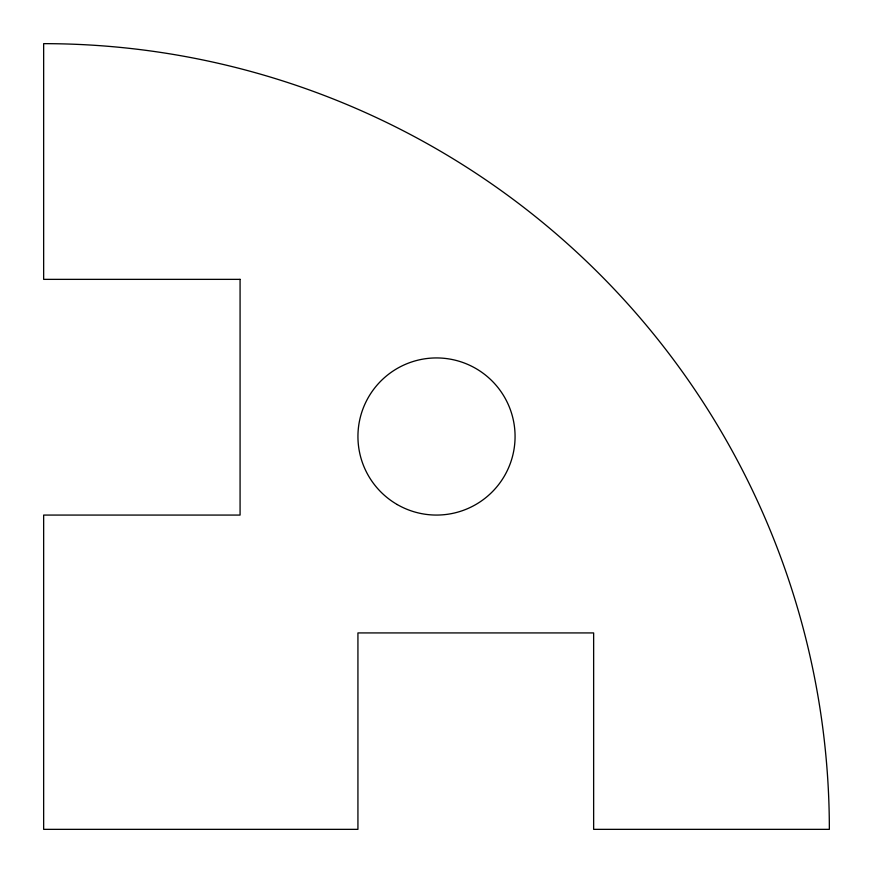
<?xml version="1.0" encoding="UTF-8"?>
<svg xmlns="http://www.w3.org/2000/svg" width="873" height="873" viewBox="0 0 873 873"><rect width="100%" height="100%" fill="white"/><g stroke="black" fill="none" stroke-linecap="round" stroke-linejoin="round"><path stroke-width="1.31" d="M240.075 279.36L43.65 279.36L43.65 43.65A785.7 785.7 0 0 1 829.35 829.35L593.64 829.35L593.64 632.925L357.93 632.925L357.93 829.35L43.65 829.35L43.65 515.07L240.075 515.07L240.075 279.36M397.215 504.539A78.57 78.57 0 0 0 515.07 436.5A78.57 78.57 0 0 0 397.215 368.461A78.57 78.57 0 0 0 397.215 504.539"/></g></svg>
